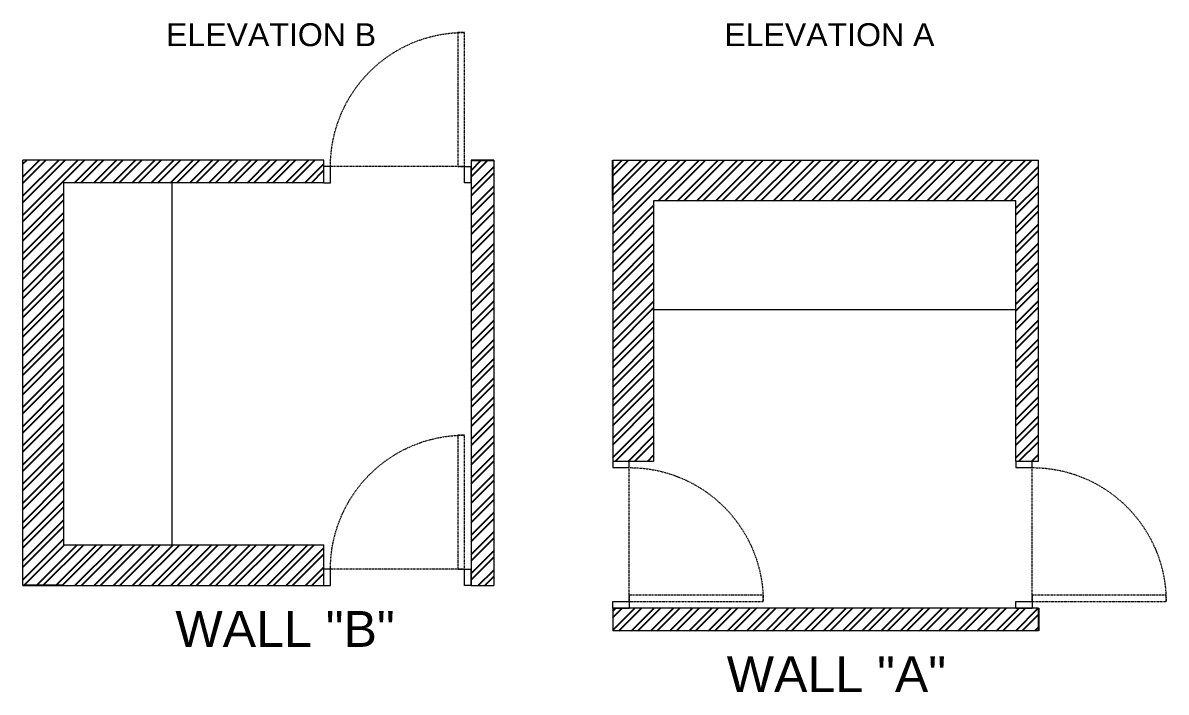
# Model space of a CAD drawing. Header units: inches. Extents: x 213 to 17763, y -4830 to 1802.
# Drawn here: x 3724.1 to 3976.6, y 866.1 to 1014 of the extents above; entities that cross this region are included whole.
import ezdxf

# ---------------------------------------------------------------- set-up
doc = ezdxf.new("R2010")
doc.units = ezdxf.units.IN
doc.header["$MEASUREMENT"] = 0
for name, pattern in [('AUDIT_D_060311083008-3', [0]), ('DASHED2', [0.375, 0.25, -0.125]), ('HIDDEN', [0.375, 0.25, -0.125])]:
    doc.linetypes.add(name, pattern=pattern)
for name, color, linetype in [('.', 30, 'Continuous'), ('A-DOOR', 251, 'AUDIT_D_060311083008-3'), ('A-Door-Frame', 1, 'Continuous'), ('A-Door-Swing', 8, 'HIDDEN'), ('PDF3_Text', 1, 'Continuous')]:
    doc.layers.add(name, color=color, linetype=linetype)
doc.layers.add('ROD', color=7, linetype='Continuous', lineweight=9)
doc.styles.add('PDF Arial', font='arial.ttf')
doc.styles.get("Standard").update_dxf_attribs({"font": 'arial.ttf'})

# ---------------------------------------------------------------- blocks, each defined once
blk = doc.blocks.new('*U34')
at = {"layer": 'A-Door-Frame', "lineweight": 5}
for p, q in [((0, -100), (0, 0)), ((900, -100), (900, 0))]:
    blk.add_line(p, q, dxfattribs=at)
for points in [[(0, -100), (40, -100), (40, 0), (0, 0)], [(900, -100), (860, -100), (860, 0), (900, 0)]]:
    blk.add_lwpolyline(points, dxfattribs=at)
at = {"layer": 'A-Door-Swing', "linetype": 'DASHED2', "lineweight": 5}
blk.add_line((47.3, 0), (867.3, 0), dxfattribs=at)
blk.add_lwpolyline([(40, 0), (40, 820), (80, 820), (80, 0)], close=True, dxfattribs=at)
blk.add_arc((40, 0), 820, 360, 90, dxfattribs=at)

msp = doc.modelspace()

# ---------------------------------------------------------------- hatches: boundary and pattern name
at = {"layer": '.'}
h = msp.add_hatch(dxfattribs=at)
h.set_pattern_fill('ANSI32', color=1, scale=8)
h.set_pattern_definition([(45, (200.781, -74.0705), (-2.1213203, 2.1213203), []), (45, (202.1952, -74.0705), (-2.1213203, 2.1213203), [])])
h.paths.add_polyline_path([(3790.59, 898.7), (3733.09, 898.7), (3733.09, 978.7), (3757.09, 978.7), (3790.59, 978.7), (3790.59, 982.31), (3790.59, 983.7), (3724.09, 983.7), (3724.09, 889.7), (3733.09, 889.7), (3790.59, 889.7), (3790.59, 893.31)])
h.paths.add_polyline_path([(3828.09, 983.7), (3823.09, 983.7), (3823.09, 889.7), (3828.09, 889.7)])
h = msp.add_hatch(dxfattribs=at)
h.set_pattern_fill('ANSI32', color=1, scale=8)
h.set_pattern_definition([(45, (149.3466, -25.1166), (-2.1213203, 2.1213203), []), (45, (150.7608, -25.1166), (-2.1213203, 2.1213203), [])])
h.paths.add_polyline_path([(3948.41, 983.7), (3854.41, 983.7), (3854.41, 974.7), (3854.41, 917.2), (3863.41, 917.2), (3863.41, 974.7), (3943.41, 974.7), (3943.41, 950.7), (3943.41, 917.2), (3948.41, 917.2)])
h.paths.add_polyline_path([(3948.41, 884.7), (3854.41, 884.7), (3854.41, 879.7), (3948.41, 879.7)])

# ---------------------------------------------------------------- linework, layer by layer
for p, q in [((3823.09, 983.7), (3828.09, 983.7)), ((3854.41, 974.7), (3854.41, 983.7)), ((3733.09, 889.7), (3724.09, 889.7)), ((3948.41, 884.7), (3948.41, 879.7))]:
    msp.add_line(p, q)
at = {"layer": 'ROD'}
for p, q in [((3724.09, 889.7), (3724.09, 983.7)), ((3790.59, 983.7), (3724.09, 983.7)), ((3823.09, 983.7), (3823.09, 889.7)), ((3828.09, 983.7), (3828.09, 889.7)), ((3854.41, 983.7), (3948.41, 983.7)), ((3948.41, 917.2), (3948.41, 983.7)), ((3790.59, 978.7), (3733.09, 978.7)), ((3854.41, 974.7), (3854.41, 917.2)), ((3863.41, 974.7), (3863.41, 917.2)), ((3943.41, 917.2), (3943.41, 974.7)), ((3733.09, 898.7), (3790.59, 898.7)), ((3733.09, 889.7), (3790.59, 889.7)), ((3823.09, 889.7), (3828.09, 889.7)), ((3854.41, 884.7), (3854.41, 879.7)), ((3948.41, 884.7), (3854.41, 884.7)), ((3948.41, 879.7), (3854.41, 879.7))]:
    msp.add_line(p, q, dxfattribs=at)
for points in [[(3790.59, 978.7), (3790.59, 983.7)], [(3854.41, 917.2), (3863.41, 917.2)], [(3943.41, 917.2), (3948.41, 917.2)], [(3790.59, 889.7), (3790.59, 898.7)]]:
    msp.add_lwpolyline(points, dxfattribs=at)
at = {"layer": 'ROD', "color": 251, "true_color": 0x636466}
for points in [[(3733.09, 978.7), (3733.09, 898.7), (3757.09, 898.7), (3757.09, 978.7)], [(3943.41, 974.7), (3863.41, 974.7), (3863.41, 950.7), (3943.41, 950.7)]]:
    msp.add_lwpolyline(points, close=True, dxfattribs=at)

# ---------------------------------------------------------------- block references
at = {"layer": 'A-DOOR', "lineweight": 5, "xscale": -0.03611111111109516, "yscale": 0.03611111111109516, "zscale": 0.03611111111109516}
for p in [(3823.09, 982.31), (3823.09, 893.31)]:
    msp.add_blockref('*U34', p, dxfattribs=at)
at = {"layer": 'A-DOOR', "lineweight": 5, "xscale": -0.03611111111109516, "yscale": 0.03611111111109516, "zscale": 0.03611111111109516, "rotation": 270}
for p in [(3858.02, 884.7), (3947.02, 884.7)]:
    msp.add_blockref('*U34', p, dxfattribs=at)

# ---------------------------------------------------------------- texts
at = {"color": 1, "lineweight": 5, "transparency": 33554687, "char_height": 7.924, "attachment_point": 1}
for s, insert in [('WALL "B" ', (3757.78, 884.06)), ('WALL "A" ', (3879.57, 874.06))]:
    msp.add_mtext_dynamic_manual_height_columns(s, width=114.7518, gutter_width=49.21, heights=[0], dxfattribs=dict(at, insert=insert))
at = {"layer": 'PDF3_Text', "lineweight": 5, "char_height": 5.0688, "attachment_point": 7, "style": 'PDF Arial'}
for s, insert in [('ELEVATION B', (3755.71, 1008.81)), ('ELEVATION A', (3879.03, 1008.81))]:
    msp.add_mtext(s, dxfattribs=dict(at, insert=insert))

doc.saveas('drawing.dxf')
